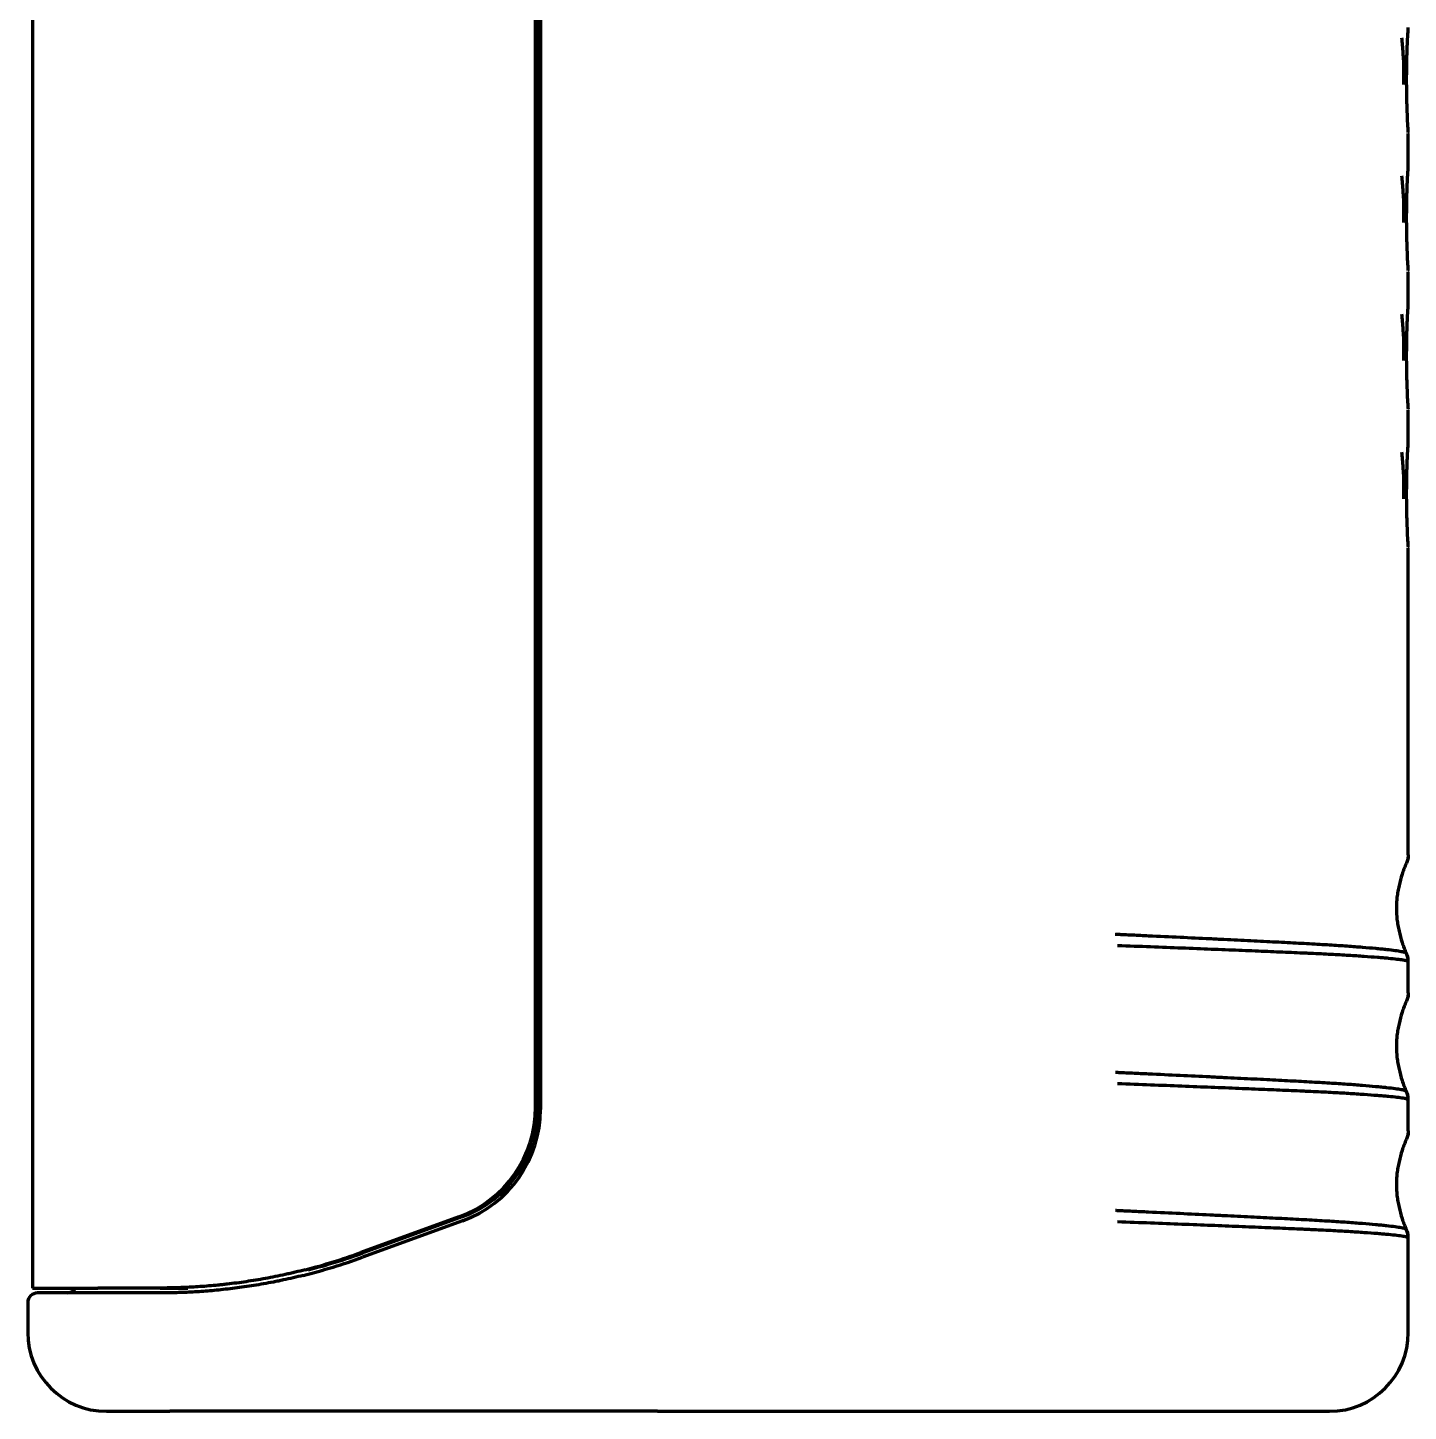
# Model space of a CAD drawing. Header units: inches. Extents: x -3077 to 7201, y 316 to 5463.
# Drawn here: x 994.06 to 1029.06, y 2771.01 to 2806.08 of the extents above; entities that cross this region are included whole.
import ezdxf

# ---------------------------------------------------------------- set-up
doc = ezdxf.new("R2010")
doc.units = ezdxf.units.IN

msp = doc.modelspace()

# ---------------------------------------------------------------- linework, layer by layer
at = {"linetype": 'Continuous', "lineweight": 70}
for p, q in [((1007.059, 2953.332), (1007.059, 2778.654)), ((1006.934, 2778.716), (1006.934, 2953.271)), ((1007.012, 2778.716), (1007.012, 2953.271)), ((994.184, 2837.756), (994.184, 2774.131)), ((1029.059, 2802.621), (1029.059, 2803.391)), ((1029.057, 2802.577), (1029.058, 2802.588)), ((1029.058, 2802.582), (1029.059, 2802.62)), ((1029.059, 2799.121), (1029.059, 2799.891)), ((1029.057, 2799.077), (1029.058, 2799.088)), ((1029.058, 2799.082), (1029.059, 2799.12)), ((1029.059, 2795.621), (1029.059, 2796.391)), ((1029.057, 2795.577), (1029.058, 2795.588)), ((1029.058, 2795.582), (1029.059, 2795.62)), ((1029.059, 2785.112), (1029.059, 2792.891)), ((1029.059, 2785.112), (1029.049, 2785.013)), ((1029.059, 2781.612), (1029.059, 2782.399)), ((1029.059, 2781.612), (1029.049, 2781.513)), ((1029.059, 2778.112), (1029.059, 2778.899)), ((1029.059, 2778.112), (1029.049, 2778.013)), ((1029.059, 2778.112), (1029.059, 2778.111)), ((1004.99, 2775.933), (1002.502, 2775.028)), ((1005.068, 2775.933), (1002.58, 2775.028)), ((1005.085, 2775.835), (1002.544, 2774.91)), ((1029.059, 2773.006), (1029.059, 2775.399)), ((994.184, 2774.131), (995.838, 2774.131)), ((997.414, 2774.131), (995.838, 2774.131)), ((997.414, 2774.131), (998.119, 2774.131)), ((994.059, 2773.756), (994.059, 2773.006)), ((995.959, 2774.006), (994.309, 2774.006)), ((997.414, 2774.006), (995.959, 2774.006)), ((996.059, 2771.006), (997.662, 2771.006)), ((1001.241, 2771.006), (997.662, 2771.006)), ((1009.083, 2771.006), (1001.241, 2771.006)), ((1010.028, 2771.006), (1009.083, 2771.006)), ((1010.028, 2771.006), (1027.059, 2771.006))]:
    msp.add_line(p, q, dxfattribs=at)
for centre, radius, start, end in [((1028.559, 2782.399), 0.5, 11.4977, 24.7187), ((1028.559, 2782.399), 0.5, 0.0006, 11.4977), ((1028.559, 2778.899), 0.5, 11.4977, 24.7187), ((1028.559, 2778.899), 0.5, 0.0006, 11.4977), ((1004.059, 2778.654), 3, 290, 0), ((1028.559, 2775.399), 0.5, 11.4978, 24.7187), ((1028.559, 2775.399), 0.5, 0.0007, 11.4978), ((995.059, 2774.256), 0.25, 270, 329.9991), ((994.309, 2773.756), 0.25, 90, 180), ((996.059, 2773.006), 2, 180, 270), ((1027.059, 2773.006), 2, 270, 0)]:
    msp.add_arc(centre, radius, start, end, dxfattribs=at)
for centre, major_axis, ratio, start_param, end_param in [((1003.983, 2778.716), (0, -2.96), 0.996917, 0.348075, 1.570796), ((1004.062, 2778.716), (0, -2.96), 0.996917, 0.348075, 1.570796), ((997.414, 2789.006), (0, 15), 1, 3.385952, 3.490659), ((997.413, 2789.096), (0, 14.965), 0.996917, 3.390853, 3.489628), ((997.492, 2789.096), (0, 14.965), 0.996917, 3.390853, 3.489628)]:
    msp.add_ellipse(centre, major_axis=major_axis, ratio=ratio, start_param=start_param, end_param=end_param, dxfattribs=at)
for points, knots in [([(1029.058, 2803.423), (1029.058, 2803.423), (1029.058, 2803.427), (1029.055, 2803.463), (1029.046, 2803.622), (1029.03, 2803.953), (1029.017, 2804.404), (1029.015, 2804.921), (1029.025, 2805.413), (1029.041, 2805.799), (1029.053, 2805.999), (1029.057, 2806.066), (1029.057, 2806.076), (1029.057, 2806.077)], [0, 0, 0, 0, 0.010183, 0.070351, 0.180646, 0.300593, 0.425928, 0.557827, 0.693585, 0.815302, 0.931069, 0.992468, 1, 1, 1, 1]), ([(1028.944, 2804.638), (1028.946, 2804.685), (1028.951, 2804.92), (1028.946, 2805.214), (1028.929, 2805.4), (1028.927, 2805.425)], [0, 0, 0, 0, 0.175328, 0.891133, 1, 1, 1, 1]), ([(1029.058, 2799.923), (1029.058, 2799.923), (1029.058, 2799.927), (1029.055, 2799.963), (1029.046, 2800.122), (1029.03, 2800.453), (1029.017, 2800.904), (1029.015, 2801.421), (1029.025, 2801.913), (1029.041, 2802.299), (1029.053, 2802.499), (1029.057, 2802.566), (1029.057, 2802.576), (1029.057, 2802.577)], [0, 0, 0, 0, 0.010183, 0.070351, 0.180646, 0.300593, 0.425928, 0.557827, 0.693585, 0.815303, 0.93107, 0.992469, 1, 1, 1, 1]), ([(1028.944, 2801.138), (1028.946, 2801.185), (1028.951, 2801.42), (1028.946, 2801.714), (1028.929, 2801.9), (1028.927, 2801.925)], [0, 0, 0, 0, 0.175328, 0.891133, 1, 1, 1, 1]), ([(1029.058, 2796.423), (1029.058, 2796.423), (1029.058, 2796.427), (1029.055, 2796.463), (1029.046, 2796.622), (1029.03, 2796.953), (1029.017, 2797.404), (1029.015, 2797.921), (1029.025, 2798.413), (1029.041, 2798.799), (1029.053, 2798.999), (1029.057, 2799.066), (1029.057, 2799.076), (1029.057, 2799.077)], [0, 0, 0, 0, 0.010183, 0.070351, 0.180646, 0.300593, 0.425928, 0.557826, 0.693584, 0.815302, 0.931069, 0.992467, 1, 1, 1, 1]), ([(1028.944, 2797.638), (1028.946, 2797.685), (1028.951, 2797.92), (1028.946, 2798.214), (1028.929, 2798.4), (1028.927, 2798.425)], [0, 0, 0, 0, 0.175328, 0.891133, 1, 1, 1, 1]), ([(1029.058, 2792.923), (1029.058, 2792.923), (1029.058, 2792.927), (1029.055, 2792.963), (1029.046, 2793.122), (1029.03, 2793.453), (1029.017, 2793.904), (1029.015, 2794.421), (1029.025, 2794.913), (1029.041, 2795.299), (1029.053, 2795.499), (1029.057, 2795.566), (1029.057, 2795.576), (1029.057, 2795.577)], [0, 0, 0, 0, 0.010183, 0.070351, 0.180646, 0.300593, 0.425928, 0.557827, 0.693585, 0.815303, 0.93107, 0.992468, 1, 1, 1, 1]), ([(1028.944, 2794.138), (1028.946, 2794.185), (1028.951, 2794.42), (1028.946, 2794.714), (1028.929, 2794.9), (1028.927, 2794.925)], [0, 0, 0, 0, 0.175328, 0.891133, 1, 1, 1, 1]), ([(1029.059, 2785.112), (1029.059, 2785.076), (1029.055, 2785.04), (1029.04, 2784.97), (1029.028, 2784.936), (1029.013, 2784.903)], [0, 0, 0, 0, 0.5, 0.5, 1, 1, 1, 1]), ([(1029.013, 2784.903), (1028.992, 2784.857), (1028.972, 2784.81), (1028.935, 2784.716), (1028.917, 2784.668), (1028.87, 2784.525), (1028.844, 2784.428), (1028.812, 2784.281), (1028.802, 2784.232), (1028.785, 2784.134), (1028.77, 2784.035), (1028.759, 2783.914), (1028.757, 2783.832), (1028.757, 2783.799), (1028.758, 2783.776), (1028.758, 2783.765), (1028.759, 2783.754)], [0, 0, 0, 0, 0.125, 0.125, 0.25, 0.25, 0.5, 0.5, 0.625, 0.625, 0.75, 0.875, 0.9375, 0.96875, 0.96875, 1, 1, 1, 1]), ([(1028.759, 2783.754), (1028.754, 2783.667), (1028.762, 2783.524), (1028.785, 2783.376), (1028.803, 2783.277), (1028.812, 2783.228), (1028.845, 2783.082), (1028.87, 2782.986), (1028.918, 2782.843), (1028.935, 2782.795), (1028.972, 2782.701), (1028.992, 2782.655), (1029.013, 2782.609)], [0, 0, 0, 0, 0.25, 0.375, 0.375, 0.5, 0.5, 0.75, 0.75, 0.875, 0.875, 1, 1, 1, 1]), ([(1029.013, 2782.609), (1029.011, 2782.617), (1028.987, 2782.633), (1028.89, 2782.656), (1028.734, 2782.681), (1028.59, 2782.698), (1028.467, 2782.711), (1028.401, 2782.718), (1028.33, 2782.725), (1028.281, 2782.73), (1028.257, 2782.732), (1028.129, 2782.744), (1027.905, 2782.763), (1027.514, 2782.793), (1027.217, 2782.813), (1026.901, 2782.832), (1026.733, 2782.842), (1026.468, 2782.857), (1026.377, 2782.862), (1026.191, 2782.872), (1026.095, 2782.877), (1025.803, 2782.892), (1025.398, 2782.913), (1024.959, 2782.934), (1024.618, 2782.951), (1024.444, 2782.96), (1024.265, 2782.968), (1024.145, 2782.974), (1024.085, 2782.977), (1023.78, 2782.992), (1023.278, 2783.016), (1022.748, 2783.041), (1022.34, 2783.06), (1022.202, 2783.067), (1021.992, 2783.077), (1021.922, 2783.08), (1021.816, 2783.085), (1021.763, 2783.087), (1021.701, 2783.09), (1021.669, 2783.092), (1021.654, 2783.092), (1021.646, 2783.093), (1021.642, 2783.093), (1021.64, 2783.093), (1021.639, 2783.093), (1021.639, 2783.093), (1021.638, 2783.093)], [0, 0, 0, 0, 0.0625, 0.125, 0.1875, 0.25, 0.25, 0.28125, 0.296875, 0.296875, 0.3125, 0.3125, 0.375, 0.4375, 0.5, 0.5, 0.5625, 0.5625, 0.59375, 0.59375, 0.625, 0.625, 0.6875, 0.75, 0.75, 0.78125, 0.796875, 0.796875, 0.8125, 0.8125, 0.875, 0.9375, 0.9375, 0.96875, 0.96875, 0.984375, 0.984375, 0.992188, 0.996094, 0.998047, 0.999023, 0.999512, 0.999756, 0.999878, 0.999878, 1, 1, 1, 1]), ([(1029.059, 2782.4), (1029.057, 2782.407), (1029.034, 2782.421), (1028.937, 2782.441), (1028.78, 2782.462), (1028.636, 2782.477), (1028.512, 2782.489), (1028.446, 2782.495), (1028.375, 2782.501), (1028.326, 2782.505), (1028.3, 2782.507), (1028.172, 2782.517), (1027.947, 2782.534), (1027.685, 2782.551), (1027.404, 2782.569), (1027.254, 2782.577), (1026.935, 2782.594), (1026.767, 2782.602), (1026.544, 2782.612), (1026.499, 2782.614), (1026.407, 2782.618), (1026.361, 2782.62), (1026.22, 2782.627), (1026.125, 2782.631), (1025.832, 2782.643), (1025.425, 2782.66), (1024.77, 2782.687), (1024.069, 2782.715), (1023.323, 2782.745), (1022.796, 2782.766), (1022.253, 2782.786), (1021.974, 2782.797), (1021.687, 2782.807)], [0, 0, 0, 0, 0.0625, 0.125, 0.1875, 0.25, 0.25, 0.28125, 0.296875, 0.296875, 0.3125, 0.3125, 0.375, 0.4375, 0.4375, 0.5, 0.5, 0.5625, 0.5625, 0.578125, 0.578125, 0.59375, 0.59375, 0.625, 0.625, 0.6875, 0.75, 0.8125, 0.875, 0.9375, 0.9375, 1, 1, 1, 1]), ([(1029.059, 2782.4), (1029.059, 2782.436), (1029.055, 2782.472), (1029.04, 2782.542), (1029.028, 2782.576), (1029.013, 2782.609)], [0, 0, 0, 0, 0.5, 0.5, 1, 1, 1, 1]), ([(1029.059, 2782.4), (1029.059, 2782.436), (1029.055, 2782.472), (1029.04, 2782.542), (1029.028, 2782.576), (1029.013, 2782.609)], [0, 0, 0, 0, 0.5, 0.5, 1, 1, 1, 1]), ([(1029.059, 2781.612), (1029.059, 2781.576), (1029.055, 2781.54), (1029.04, 2781.47), (1029.028, 2781.436), (1029.013, 2781.403)], [0, 0, 0, 0, 0.5, 0.5, 1, 1, 1, 1]), ([(1029.013, 2781.403), (1028.992, 2781.357), (1028.972, 2781.31), (1028.935, 2781.216), (1028.917, 2781.168), (1028.87, 2781.025), (1028.844, 2780.928), (1028.812, 2780.781), (1028.802, 2780.732), (1028.785, 2780.634), (1028.77, 2780.535), (1028.759, 2780.414), (1028.757, 2780.332), (1028.757, 2780.299), (1028.758, 2780.276), (1028.758, 2780.265), (1028.759, 2780.254)], [0, 0, 0, 0, 0.125, 0.125, 0.25, 0.25, 0.5, 0.5, 0.625, 0.625, 0.75, 0.875, 0.9375, 0.96875, 0.96875, 1, 1, 1, 1]), ([(1028.759, 2780.254), (1028.754, 2780.167), (1028.762, 2780.024), (1028.785, 2779.876), (1028.803, 2779.777), (1028.812, 2779.728), (1028.845, 2779.582), (1028.87, 2779.486), (1028.918, 2779.343), (1028.935, 2779.295), (1028.972, 2779.201), (1028.992, 2779.155), (1029.013, 2779.109)], [0, 0, 0, 0, 0.25, 0.375, 0.375, 0.5, 0.5, 0.75, 0.75, 0.875, 0.875, 1, 1, 1, 1]), ([(1029.013, 2779.109), (1029.011, 2779.117), (1028.987, 2779.133), (1028.89, 2779.156), (1028.734, 2779.181), (1028.59, 2779.198), (1028.467, 2779.211), (1028.401, 2779.218), (1028.33, 2779.225), (1028.281, 2779.23), (1028.257, 2779.232), (1028.129, 2779.244), (1027.905, 2779.263), (1027.514, 2779.293), (1027.217, 2779.313), (1026.901, 2779.332), (1026.733, 2779.342), (1026.468, 2779.357), (1026.377, 2779.362), (1026.191, 2779.372), (1026.095, 2779.377), (1025.803, 2779.392), (1025.398, 2779.413), (1024.959, 2779.434), (1024.618, 2779.451), (1024.444, 2779.46), (1024.265, 2779.468), (1024.145, 2779.474), (1024.085, 2779.477), (1023.78, 2779.492), (1023.278, 2779.516), (1022.748, 2779.541), (1022.34, 2779.56), (1022.202, 2779.567), (1021.992, 2779.577), (1021.922, 2779.58), (1021.816, 2779.585), (1021.763, 2779.587), (1021.701, 2779.59), (1021.669, 2779.592), (1021.654, 2779.592), (1021.646, 2779.593), (1021.642, 2779.593), (1021.64, 2779.593), (1021.639, 2779.593), (1021.639, 2779.593), (1021.638, 2779.593)], [0, 0, 0, 0, 0.0625, 0.125, 0.1875, 0.25, 0.25, 0.28125, 0.296875, 0.296875, 0.3125, 0.3125, 0.375, 0.4375, 0.5, 0.5, 0.5625, 0.5625, 0.59375, 0.59375, 0.625, 0.625, 0.6875, 0.75, 0.75, 0.78125, 0.796875, 0.796875, 0.8125, 0.8125, 0.875, 0.9375, 0.9375, 0.96875, 0.96875, 0.984375, 0.984375, 0.992187, 0.996094, 0.998047, 0.999023, 0.999512, 0.999756, 0.999878, 0.999878, 1, 1, 1, 1]), ([(1029.059, 2778.9), (1029.057, 2778.907), (1029.034, 2778.921), (1028.937, 2778.941), (1028.78, 2778.962), (1028.636, 2778.977), (1028.512, 2778.989), (1028.446, 2778.995), (1028.375, 2779.001), (1028.326, 2779.005), (1028.3, 2779.007), (1028.172, 2779.017), (1027.947, 2779.034), (1027.685, 2779.051), (1027.404, 2779.069), (1027.254, 2779.077), (1026.935, 2779.094), (1026.767, 2779.102), (1026.544, 2779.112), (1026.499, 2779.114), (1026.407, 2779.118), (1026.361, 2779.12), (1026.22, 2779.127), (1026.125, 2779.131), (1025.832, 2779.143), (1025.425, 2779.16), (1024.77, 2779.187), (1024.069, 2779.215), (1023.323, 2779.245), (1022.796, 2779.266), (1022.253, 2779.286), (1021.974, 2779.297), (1021.687, 2779.307)], [0, 0, 0, 0, 0.0625, 0.125, 0.1875, 0.25, 0.25, 0.28125, 0.296875, 0.296875, 0.3125, 0.3125, 0.375, 0.4375, 0.4375, 0.5, 0.5, 0.5625, 0.5625, 0.578125, 0.578125, 0.59375, 0.59375, 0.625, 0.625, 0.6875, 0.75, 0.8125, 0.875, 0.9375, 0.9375, 1, 1, 1, 1]), ([(1029.059, 2778.9), (1029.059, 2778.936), (1029.055, 2778.972), (1029.04, 2779.042), (1029.028, 2779.076), (1029.013, 2779.109)], [0, 0, 0, 0, 0.5, 0.5, 1, 1, 1, 1]), ([(1029.059, 2778.9), (1029.059, 2778.936), (1029.055, 2778.972), (1029.04, 2779.042), (1029.028, 2779.076), (1029.013, 2779.109)], [0, 0, 0, 0, 0.5, 0.5, 1, 1, 1, 1]), ([(1029.059, 2778.112), (1029.059, 2778.076), (1029.055, 2778.04), (1029.04, 2777.97), (1029.028, 2777.936), (1029.013, 2777.903)], [0, 0, 0, 0, 0.5, 0.5, 1, 1, 1, 1]), ([(1029.059, 2778.111), (1029.059, 2778.075), (1029.055, 2778.04), (1029.04, 2777.969), (1029.028, 2777.935), (1029.013, 2777.903)], [0, 0, 0, 0, 0.5, 0.5, 1, 1, 1, 1]), ([(1029.013, 2777.903), (1028.992, 2777.857), (1028.972, 2777.81), (1028.935, 2777.716), (1028.917, 2777.668), (1028.87, 2777.525), (1028.844, 2777.428), (1028.812, 2777.281), (1028.802, 2777.232), (1028.785, 2777.134), (1028.77, 2777.035), (1028.759, 2776.914), (1028.757, 2776.832), (1028.757, 2776.799), (1028.758, 2776.776), (1028.758, 2776.765), (1028.759, 2776.754)], [0, 0, 0, 0, 0.125, 0.125, 0.25, 0.25, 0.5, 0.5, 0.625, 0.625, 0.75, 0.875, 0.9375, 0.96875, 0.96875, 1, 1, 1, 1]), ([(1028.759, 2776.754), (1028.754, 2776.667), (1028.762, 2776.524), (1028.785, 2776.376), (1028.803, 2776.277), (1028.812, 2776.228), (1028.845, 2776.082), (1028.87, 2775.986), (1028.918, 2775.843), (1028.935, 2775.795), (1028.972, 2775.701), (1028.992, 2775.655), (1029.013, 2775.609)], [0, 0, 0, 0, 0.25, 0.375, 0.375, 0.5, 0.5, 0.75, 0.75, 0.875, 0.875, 1, 1, 1, 1]), ([(1029.013, 2775.609), (1029.011, 2775.617), (1028.987, 2775.633), (1028.89, 2775.656), (1028.734, 2775.681), (1028.59, 2775.698), (1028.467, 2775.711), (1028.401, 2775.718), (1028.33, 2775.725), (1028.281, 2775.73), (1028.257, 2775.732), (1028.129, 2775.744), (1027.905, 2775.763), (1027.514, 2775.793), (1027.217, 2775.813), (1026.901, 2775.832), (1026.733, 2775.842), (1026.468, 2775.857), (1026.377, 2775.862), (1026.191, 2775.872), (1026.095, 2775.877), (1025.803, 2775.892), (1025.398, 2775.913), (1024.959, 2775.934), (1024.618, 2775.951), (1024.444, 2775.96), (1024.265, 2775.968), (1024.145, 2775.974), (1024.085, 2775.977), (1023.78, 2775.992), (1023.278, 2776.016), (1022.748, 2776.041), (1022.34, 2776.06), (1022.202, 2776.067), (1021.992, 2776.077), (1021.922, 2776.08), (1021.816, 2776.085), (1021.763, 2776.087), (1021.701, 2776.09), (1021.669, 2776.092), (1021.654, 2776.092), (1021.646, 2776.093), (1021.642, 2776.093), (1021.64, 2776.093), (1021.639, 2776.093), (1021.639, 2776.093), (1021.638, 2776.093)], [0, 0, 0, 0, 0.0625, 0.125, 0.1875, 0.25, 0.25, 0.28125, 0.296875, 0.296875, 0.3125, 0.3125, 0.375, 0.4375, 0.5, 0.5, 0.5625, 0.5625, 0.59375, 0.59375, 0.625, 0.625, 0.6875, 0.75, 0.75, 0.78125, 0.796875, 0.796875, 0.8125, 0.8125, 0.875, 0.9375, 0.9375, 0.96875, 0.96875, 0.984375, 0.984375, 0.992188, 0.996094, 0.998047, 0.999023, 0.999512, 0.999756, 0.999878, 0.999878, 1, 1, 1, 1]), ([(1029.059, 2775.4), (1029.057, 2775.407), (1029.034, 2775.421), (1028.937, 2775.441), (1028.78, 2775.462), (1028.636, 2775.477), (1028.512, 2775.489), (1028.446, 2775.495), (1028.375, 2775.501), (1028.326, 2775.505), (1028.3, 2775.507), (1028.172, 2775.517), (1027.947, 2775.534), (1027.685, 2775.551), (1027.404, 2775.569), (1027.254, 2775.577), (1026.935, 2775.594), (1026.767, 2775.602), (1026.544, 2775.612), (1026.499, 2775.614), (1026.407, 2775.618), (1026.361, 2775.62), (1026.22, 2775.627), (1026.125, 2775.631), (1025.832, 2775.643), (1025.425, 2775.66), (1024.77, 2775.687), (1024.069, 2775.715), (1023.323, 2775.745), (1022.796, 2775.766), (1022.253, 2775.786), (1021.974, 2775.797), (1021.687, 2775.807)], [0, 0, 0, 0, 0.0625, 0.125, 0.1875, 0.25, 0.25, 0.28125, 0.296875, 0.296875, 0.3125, 0.3125, 0.375, 0.4375, 0.4375, 0.5, 0.5, 0.5625, 0.5625, 0.578125, 0.578125, 0.59375, 0.59375, 0.625, 0.625, 0.6875, 0.75, 0.8125, 0.875, 0.9375, 0.9375, 1, 1, 1, 1]), ([(1029.059, 2775.4), (1029.059, 2775.436), (1029.055, 2775.472), (1029.04, 2775.542), (1029.028, 2775.576), (1029.013, 2775.609)], [0, 0, 0, 0, 0.5, 0.5, 1, 1, 1, 1]), ([(1029.059, 2775.4), (1029.059, 2775.436), (1029.055, 2775.472), (1029.04, 2775.542), (1029.028, 2775.576), (1029.013, 2775.609)], [0, 0, 0, 0, 0.5, 0.5, 1, 1, 1, 1]), ([(1001.094, 2774.593), (1001.01, 2774.572), (1000.925, 2774.551), (1000.798, 2774.521), (1000.756, 2774.511), (1000.671, 2774.492), (1000.629, 2774.482), (1000.419, 2774.437), (1000.252, 2774.403), (999.923, 2774.343), (999.759, 2774.316), (999.436, 2774.268), (999.276, 2774.247), (999.079, 2774.224), (999.039, 2774.22), (998.961, 2774.211), (998.922, 2774.207), (998.805, 2774.196), (998.729, 2774.189), (998.503, 2774.17), (998.356, 2774.16), (998.072, 2774.145), (997.934, 2774.139), (997.668, 2774.132), (997.539, 2774.131), (997.414, 2774.131)], [0, 0, 0, 0, 0.0625, 0.0625, 0.09375, 0.09375, 0.125, 0.125, 0.25, 0.25, 0.375, 0.375, 0.5, 0.5, 0.53125, 0.53125, 0.5625, 0.5625, 0.625, 0.625, 0.75, 0.75, 0.875, 0.875, 1, 1, 1, 1]), ([(1001.043, 2774.451), (1000.875, 2774.409), (1000.707, 2774.371), (1000.497, 2774.326), (1000.455, 2774.317), (1000.372, 2774.3), (1000.33, 2774.292), (1000.205, 2774.267), (1000.122, 2774.252), (999.875, 2774.208), (999.712, 2774.182), (999.47, 2774.147), (999.39, 2774.136), (999.231, 2774.116), (999.152, 2774.107), (998.92, 2774.081), (998.769, 2774.066), (998.475, 2774.043), (998.332, 2774.033), (998.055, 2774.019), (997.92, 2774.014), (997.757, 2774.01), (997.725, 2774.009), (997.661, 2774.008), (997.566, 2774.006), (997.474, 2774.006), (997.414, 2774.006)], [0, 0, 0, 0, 0.125, 0.125, 0.15625, 0.15625, 0.1875, 0.1875, 0.25, 0.25, 0.375, 0.375, 0.4375, 0.4375, 0.5, 0.5, 0.625, 0.625, 0.75, 0.75, 0.875, 0.875, 0.90625, 0.90625, 0.9375, 1, 1, 1, 1])]:
    msp.add_open_spline(points, degree=3, knots=knots, dxfattribs=at)
for points, degree in [([(1028.927, 2805.425), (1028.924, 2805.566), (1028.908, 2805.699), (1028.893, 2805.818)], 3), ([(1029.017, 2804.938), (1029.018, 2805.01), (1029.019, 2805.079), (1029.02, 2805.145)], 3), ([(1029.058, 2803.43), (1029.058, 2803.428), (1029.058, 2803.427)], 2), ([(1028.927, 2801.925), (1028.924, 2802.066), (1028.908, 2802.199), (1028.893, 2802.318)], 3), ([(1029.017, 2801.438), (1029.018, 2801.51), (1029.019, 2801.579), (1029.02, 2801.645)], 3), ([(1029.058, 2799.93), (1029.058, 2799.928), (1029.058, 2799.927)], 2), ([(1028.927, 2798.425), (1028.924, 2798.566), (1028.908, 2798.699), (1028.893, 2798.818)], 3), ([(1029.017, 2797.938), (1029.018, 2798.01), (1029.019, 2798.079), (1029.02, 2798.145)], 3), ([(1029.058, 2796.43), (1029.058, 2796.428), (1029.058, 2796.427)], 2), ([(1028.927, 2794.925), (1028.924, 2795.066), (1028.908, 2795.199), (1028.893, 2795.318)], 3), ([(1029.017, 2794.438), (1029.018, 2794.51), (1029.019, 2794.579), (1029.02, 2794.645)], 3), ([(1029.058, 2792.93), (1029.058, 2792.928), (1029.058, 2792.927)], 2)]:
    msp.add_open_spline(points, degree=degree, dxfattribs=at)

doc.saveas('drawing.dxf')
